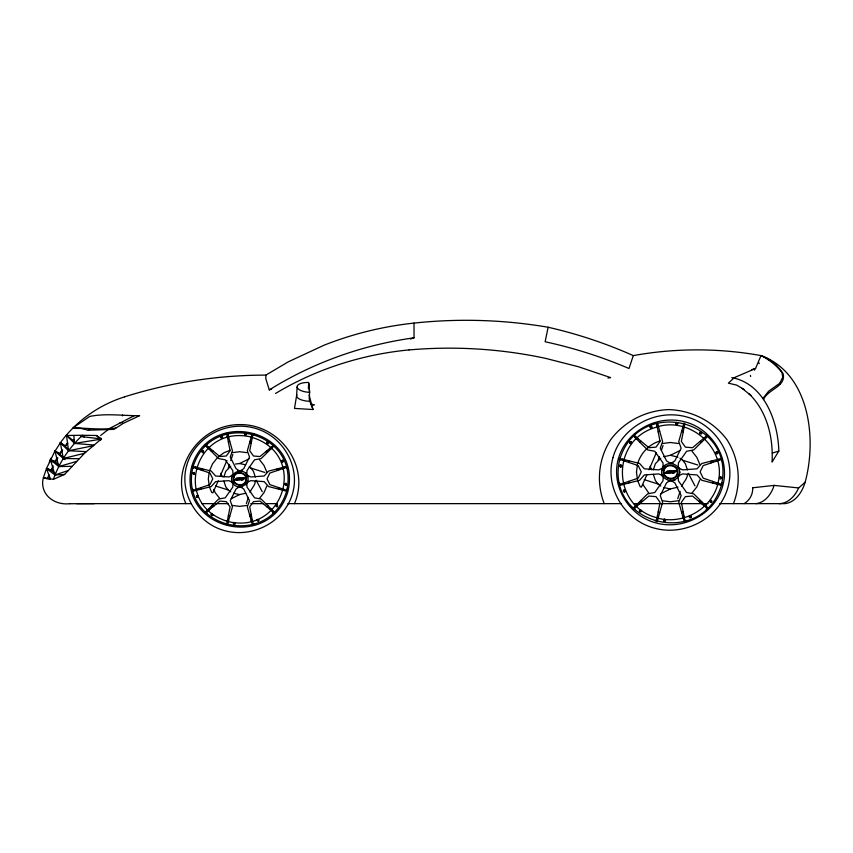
<?xml version="1.0" encoding="UTF-8"?>
<svg xmlns="http://www.w3.org/2000/svg" width="853" height="853" viewBox="0 0 853 853"><rect width="100%" height="100%" fill="white"/><g stroke="black" fill="none" stroke-linecap="round" stroke-linejoin="round"><path stroke-width="1.28" d="M748.923 393.723C767.06 411.05 773.404 437.653 772.072 462.049L778.821 451.056C778.085 421.489 764.267 383.605 731.778 377.602M297.121 386.995A12.081 4.894 3.5 0 0 309.66 392.337L308.679 382.485A12.081 4.894 3.5 0 0 297.121 386.995L296.577 395.931L294.477 408.416L313.008 409.536L309.106 395.046M308.359 388.52L308.669 383.498L309.586 392.721L309.212 399.001M233.05 482.809L232.762 487.116L225.224 497.832L218.656 499.058L205.147 512.333L207.087 513.421L206.778 511.96L219.775 501.106L226.322 501.639L230.075 506.885L226.887 523.241L225.437 523.699L227.378 524.787L232.453 506.799L230.267 500.668L236.057 488.972L239.757 486.573M246.741 474.833L247.029 470.525L254.567 459.81L261.135 458.583L273.952 445.991M663.271 476.219L662.962 480.879L654.784 492.512L647.672 493.834L633.022 508.228L635.122 509.401L634.792 507.823L648.877 496.051L655.989 496.627L660.051 502.321L656.597 520.053L655.019 520.554L657.13 521.737L662.632 502.225L660.265 495.572L666.545 482.883L670.554 480.292M678.124 467.561L678.434 462.891L686.612 451.269L693.724 449.936L708.374 435.552M209.209 472.498L208.313 479.045L209.209 485.592M223.881 477.04L225.757 471.282L230.779 466.218M255.314 481.049C255.41 485.645 251.113 488.353 250.078 492.49M637.447 464.821L636.455 472.125L637.447 479.439M653.334 469.95L655.36 463.712L660.808 458.221M680.033 471.986L678.775 476.56M687.411 474.311C687.529 479.205 682.997 482.126 681.814 486.477M717.842 483.459C727.428 449.36 691.037 416.733 657.898 426.649M684.799 423.728L681.344 441.459L685.407 447.143L692.519 447.718L706.615 435.947L706.273 434.369M633.278 355.605C605.918 343.386 577.364 333.907 548.148 327.253L545.131 341.754C573.866 348.003 601.994 356.938 629.024 368.507L633.278 355.605A359.518 359.518 0 0 1 760.983 355.594C809.582 373.358 817.078 438.527 805.136 482.212C802.332 491.776 795.785 502.182 785.091 503.643L719.836 503.643M207.087 444.221L206.778 445.682L219.775 456.536L226.322 456.003L230.075 450.757L226.887 434.401L225.437 433.942M635.122 434.369L634.792 435.947L648.877 447.718L655.989 447.143L660.051 441.459L656.597 423.728M294.477 503.643C310.535 466.431 279.891 424.176 240.173 424.602C200.455 424.176 169.811 466.431 185.869 503.643M733.452 503.643C741.609 482.531 739.188 458.914 727.055 439.828C713.289 421.329 691.815 410.41 668.827 409.589C645.838 410.41 624.364 421.329 610.599 439.828C598.465 458.914 596.044 482.531 604.201 503.643M252.147 433.772L247.327 450.842L249.524 456.973L243.723 468.681L240.034 471.069M683.989 423.035L678.764 441.555L681.142 448.198L674.851 460.887L670.842 463.478M228.295 468.073L229.532 464.373M230.768 460.673L232.826 454.51M246.368 503.579L248.426 497.416M658.121 460.225L659.348 456.558M661.395 450.427L663.037 445.522M677.719 498.738L680.172 491.381M48.941 474.524L47.448 478.949L43.396 477.669L46.488 468.489L55.008 450.992L60.147 453.604M48.962 479.429L49.741 477.136M53.44 479.322C59.166 462.497 69.477 447.345 82.474 435.286L96.442 435.478L101.55 438.751L84.49 453.284L64.593 474.449L53.44 479.322L43.396 477.669A19.331 19.331 0 0 0 43.045 487.02C45.433 499.048 58.537 505.264 69.935 503.643M805.136 482.212L798.675 487.948L774.119 485.4C771.549 493.791 765.397 502.513 756.057 503.643M744.2 389.586L736.779 385.14L728.377 383.168L734.337 377.602L755.545 368.507L760.983 355.605C769.171 359.657 776.571 365.361 782.03 372.718L782.723 377.282L779.717 383.285L768.617 391.228L762.849 398.5M209.38 471.187L212.504 463.861L217.483 457.571M218.261 480.74L212.898 492.853L211.779 492.533L209.38 486.903M220.298 475.974L226.909 460.46M231.408 476.731L232.272 474.694M248.212 481.103L245.952 484.888M266.786 486.114L263.972 492.703L259.504 498.365M637.617 463.605C640.859 452.932 649.336 444.072 660.105 440.926M646.947 474.673L641.424 487.106L640.219 486.754L637.617 480.655M649.026 469.779L656.341 452.644M699.855 479.802L696.805 486.946L691.954 493.087M717.682 484.685C710.794 509.71 682.731 524.808 657.898 518.187M49.325 462.326L51.212 458.008M51.169 470.408L53.131 465.909M55.178 473.394L51.415 470.504L52.865 467.167M798.675 487.948C795.177 495.742 788.289 503.601 779.098 503.643M54.827 461.846L57.055 457.72M59.22 465.311L55.498 462.187L57.823 457.901M65.318 445.831L60.382 442.782L54.464 451.994M60.264 452.794L61.608 450.747M59.315 454.99L62.632 449.936M59.763 443.741L59.678 443.688C75.459 421.521 98.671 405.047 124.559 396.858M64.999 446.194L67.622 442.846M68.933 449.957L65.308 446.418L67.76 443.283M662.44 467.412L663.933 465.514M763.51 399.577C767.764 389.096 786.466 386.857 783.086 373.593C778.075 366.118 771.197 359.401 762.603 356.213M100.633 435.478L109.6 428.419L134.347 415.635M287.152 489.11L286.011 490.091L269.836 484.6L267.032 478.821L269.836 473.042L286.011 467.551L287.152 468.532M619.449 460.737L620.685 459.66L638.236 465.621L641.275 471.89L638.236 478.149L620.685 484.109L619.449 483.043L619.449 485.4L639.611 480.282L644.346 474.95L658.804 473.895L663.122 475.963M710.933 502.044L711.402 500.668L709.941 500.956L710.933 502.044L711.573 501.489M273.013 445.682L260.016 456.536L253.458 456.003L249.716 450.757L252.893 434.401L254.354 433.942M236.995 480.111L239.832 477.851M242.668 477.851L239.832 480.111L235.897 480.111L237.283 478.981L234.17 480.111L236.995 477.851L245.493 477.851L242.668 480.111L241.25 480.111L242.668 478.981L241.25 478.981M667.558 473.287L670.629 470.835M673.699 470.835L670.629 473.287L666.374 473.287L667.867 472.061L664.487 473.287L667.558 470.835L676.77 470.835L673.699 473.287L672.164 473.287L673.699 472.061L672.164 472.061M72.59 428.398L80.768 428.398L88.211 430.211L90.023 428.846M218.4 456.877L223.955 452.751L230.118 450.267M115.709 428.057C101.475 430.029 87.294 428.153 73.187 427.748L89.672 416.435C106.188 413.087 122.96 415.88 139.625 415.667L123.29 423.355L113.939 429.368L88.211 430.211M124.559 396.837A470.238 470.238 0 0 1 265.848 375.117L288.378 361.779L324.14 345.166A344.313 344.313 0 0 1 414.004 323.095A487.98 487.98 0 0 1 548.148 327.243M265.848 375.085L265.848 378.849L269.292 389.896C298.39 371.727 330.111 357.855 363.101 348.482A351.297 325.942 -19.8 0 1 414.057 337.809L414.004 323.074M275.583 393.436C305.811 375.267 339.174 362.472 373.678 355.264A328.661 328.661 0 0 1 409.077 349.901M207.215 447.345L208.143 446.823M227.229 436.128L228.156 435.606M208.548 448.646L209.614 448.049M227.58 437.973L228.657 437.376M211.395 451.45L212.76 450.683M228.359 441.939L229.724 441.172M249.694 515.169L251.166 514.338M250.057 516.47L251.432 515.702M267.032 506.959L268.396 506.202M251.134 520.266L252.2 519.669M270.177 509.593L271.243 508.996M251.368 521.108L252.371 520.543M270.87 510.179L271.872 509.614M251.635 522.036L252.563 521.514M271.638 510.819L272.565 510.297M635.261 437.76L636.274 437.194M656.959 425.594L657.972 425.029M636.701 439.167L637.863 438.517M657.354 427.598L658.505 426.948M639.793 442.206L641.275 441.374M658.185 431.895L659.668 431.064M665.351 466.388L663.271 467.561L662.962 462.891L654.784 451.269L647.672 449.936L633.022 435.552M698.948 501.425L700.537 500.53M681.728 512.717L683.21 511.885M700.121 502.406L701.603 501.575M682.89 516.822L684.042 516.182M703.533 505.253L704.695 504.603M683.146 517.739L684.234 517.131M704.29 505.882L705.378 505.275M683.424 518.741L684.437 518.176M705.122 506.586L706.135 506.021M235.46 464.053L239.597 463.52L249.108 458.807M231.27 498.685L239.597 494.569L245.664 493.258M663.794 456.718L670.373 455.299L679.83 450.619M660.915 493.642L670.373 488.961L677.996 487.127M232.912 475.057L228.924 476.976L215.596 475.995L211.224 471.08L192.629 466.367L192.629 468.532L193.77 467.551L209.955 473.042L212.76 478.821L209.955 484.6L193.77 490.091L192.629 489.11L192.629 491.285L211.224 486.562L215.596 481.646L228.924 480.665L232.912 482.585M246.88 482.585L250.857 480.665L264.195 481.646L268.567 486.562L287.152 491.285M678.274 475.963L682.592 473.895L697.05 474.95L701.784 480.282L721.947 485.4L721.947 483.043L720.71 484.109L703.16 478.149L700.121 471.89L703.16 465.621L720.71 459.66L721.947 460.737L721.947 458.381L701.784 463.499L697.05 468.819L682.592 469.886L678.274 467.807M656.725 427.118C610.983 438.964 610.983 505.872 656.725 517.718M675.32 479.919L670.607 481.145L668.166 480.836M68.176 470.557L54.944 474.993L46.488 468.489L50.37 479.301M772.317 453.092L778.821 451.056M76.599 461.42L58.74 466.58L50.37 459.575L54.944 474.993L64.593 474.449M751.77 369.594L755.545 368.507M287.152 466.367L268.567 471.08L264.195 475.995L250.857 476.976L246.88 475.057C242.231 465.909 227.154 474.044 232.73 482.894C237.571 491.861 252.424 483.79 246.901 474.95M71.769 466.314L58.74 466.58L55.008 450.992L63.271 458.487L84.49 453.284M93.222 445.756L68.528 450.747L60.382 442.782L63.271 458.487L65.105 459.618M100.995 439.178L74.467 443.421L66.897 435.478L74.584 442.632M232.315 452.644L239.597 451.717L246.88 452.644M237.56 470.76L242.06 470.76M242.06 487.074L237.56 487.074M662.472 443.507L670.373 442.494L678.274 443.507M246.88 505.445L239.597 506.373L232.315 505.445M678.274 500.754L670.373 501.767L662.472 500.754M752.709 487.767L774.119 485.4M69.722 503.728L94.246 503.643M120.038 422.64L122.629 422.64M66.097 435.478L82.474 435.286L84.191 437.109M71.023 439.114L67.504 436.203M72.057 439.988L74.371 439.988M669.445 471.773L670.98 471.773L669.093 472.061M238.744 478.725L240.162 478.725L238.413 478.981M76.599 503.643L191.168 503.643M201.766 503.643L228.423 503.643M250.771 503.643L263.044 503.643M265.347 503.643L277.268 503.643M287.856 503.643L621.517 503.643M633.512 503.643L708.129 503.643M63.271 458.487L78.902 458.711M86.281 451.621L68.528 450.747L66.459 435.019M93.979 445.053L74.467 443.421L73.816 435.478M81.035 436.565L101.283 438.943M670.373 455.299L677.996 457.133M670.607 462.838L673.049 463.147M670.373 488.961L663.794 487.543M251.39 437.099C194.655 423.461 171.037 504.965 228.092 521.524C283.9 535.183 308.541 455.022 252.595 437.589M239.597 463.52L245.664 464.832M239.597 494.569L233.53 493.258M310.833 404.162L314.256 404.887L310.471 404.087M619.449 458.381L639.611 463.499L644.346 468.819L658.804 469.886L663.122 467.807L663.122 470.142M679.937 458.221L682.635 460.225L697.786 465.002M644.228 479.653L658.121 484.035L660.808 486.039M249.247 466.836L250.899 468.073L264.867 472.466M215.596 486.018L228.295 490.017L230.779 491.872M52.054 470.248L46.488 468.489L51.415 470.504M51.596 460.076L55.296 461.59M49.911 460.609L53.43 462.049M50.37 459.575L55.498 462.187M768.361 359.795L769.171 360.254M683.424 425.029L684.437 425.594M705.122 437.194L706.135 437.76M682.89 426.948L684.042 427.598M703.533 438.517L704.695 439.167M681.728 431.064L683.21 431.895M700.121 441.374L701.603 442.206M640.859 500.53L642.448 501.425M639.793 501.575L641.275 502.406M658.185 511.885L659.668 512.717M657.354 516.182L658.505 516.822M636.018 505.275L637.106 505.882M635.261 506.021L636.274 506.586M656.959 518.176L657.972 518.741M251.635 435.606L252.563 436.128M271.638 446.823L272.565 447.345M270.177 448.049L271.243 448.646M250.057 441.172L251.432 441.939M267.032 450.683L268.396 451.45M249.694 442.472L251.166 443.304M265.944 451.589L267.416 452.41M212.376 505.232L213.847 506.053M211.395 506.202L212.76 506.959M228.359 515.702L229.724 516.47M208.548 508.996L209.614 509.593M227.58 519.669L228.657 520.266M207.919 509.614L208.921 510.179M227.41 520.543L228.412 521.108M207.215 510.297L208.143 510.819M227.229 521.514L228.156 522.036M742.035 388.286L750.96 395.515M55.008 450.992L63.271 457.155M670.554 463.478L666.545 460.887L660.265 448.198L662.632 441.555L657.407 423.035M670.842 480.292L674.851 482.883L681.142 495.572L678.764 502.225L684.277 521.737L686.377 520.554L684.799 520.053L681.344 502.321L685.407 496.627L692.519 496.051L706.615 507.823L706.273 509.401L708.374 508.228L693.724 493.834L686.612 492.512L678.434 480.879L678.124 476.219M239.757 471.069L236.057 468.681L230.267 456.973L232.453 450.842L227.378 432.855M240.034 486.573L243.723 488.972L249.524 500.668L247.327 506.799L252.413 524.787L254.354 523.699L252.893 523.241L249.716 506.885L253.458 501.639L260.016 501.106L273.013 511.96L272.693 513.421L274.634 512.333L261.135 499.058L254.567 497.832L247.029 487.116L246.741 482.809M68.869 437.525L70.714 438.879M60.382 442.782L65.308 446.418M205.147 445.309L218.656 458.583L225.224 459.81L232.762 470.525L233.05 474.833M96.442 435.478L100.729 440.041M779.717 383.285L780.42 384.159M691.954 451.173L696.805 457.315L699.855 464.459M682.635 460.225L685.385 463.712L687.411 469.95M658.121 484.035L655.36 480.548L653.334 474.311M648.792 493.087L642.927 484.568M259.504 459.724L263.972 465.386L266.786 471.976M250.899 468.073L253.437 471.282L255.314 477.04M245.952 472.946L248.212 476.731M228.295 490.017L225.757 486.807L223.881 481.049M219.69 498.365L215.223 492.703L213.815 489.409M688.318 473.276L694.95 485.901M650.029 466.388L651.831 469.832M256.188 480.196L262.255 491.744M220.575 473.276L222.398 476.731M678.775 467.412L679.713 469.619M661.501 474.353L662.44 476.56M231.408 481.103L232.272 483.139M309.34 400.089L313.008 409.536M758.871 362.642L759.159 363.655M754.361 369.178L754.638 370.202M750.384 375.459L750.661 376.482M718.855 459.159L718.855 460.289M718.855 483.48L718.855 484.611M716.883 459.66L716.883 460.961M716.883 482.809L716.883 484.109M712.628 460.748L712.628 462.411M712.628 481.369L712.628 483.033M711.167 461.121L711.167 462.902M628.768 460.748L628.768 462.411M628.768 481.369L628.768 483.033M624.513 459.66L624.513 460.961M624.513 482.809L624.513 484.109M623.575 459.426L623.575 460.641M622.541 459.159L622.541 460.289M622.541 483.48L622.541 484.611M284.305 467.081L284.305 468.126M284.305 489.515L284.305 490.56M283.345 467.327L283.345 468.457M282.482 467.551L282.482 468.745M282.482 488.897L282.482 490.091M278.568 468.542L278.568 470.078M278.568 487.564L278.568 489.1M277.214 468.883L277.214 470.536M202.577 468.883L202.577 470.536M201.223 468.542L201.223 470.078M201.223 487.564L201.223 489.1M197.31 467.551L197.31 468.745M196.435 467.327L196.435 468.457M195.476 467.081L195.476 468.126M195.476 489.515L195.476 490.56M122.555 415.027L122.555 415.891M269.292 389.896A771.464 150.789 -19.8 0 1 271.68 388.979M410.421 339.036A771.464 150.789 -19.8 0 1 414.057 337.809M309.117 401.262A12.081 4.894 3.5 0 1 296.865 394.672M409.077 349.933A459.692 459.692 0 0 1 545.525 358.345L578.515 366.769L610.599 377.602A1373.629 1373.629 0 0 1 607.976 378.06M752.698 487.767A17.295 17.295 0 0 1 744.051 503.665M186.647 465.621C178.767 493.524 197.608 523.955 225.448 530.854C253.362 538.296 284.913 521.332 292.654 493.194C300.533 465.28 281.693 434.859 253.853 427.95C225.938 420.508 194.388 437.482 186.647 465.621M191.626 466.794C176.763 529.255 269.495 552.179 287.856 491.829C302.719 429.368 209.987 406.444 191.626 466.794M192.938 467.135C178.48 527.89 268.684 550.185 286.544 491.488C301.002 430.733 210.798 408.427 192.938 467.135M233.37 477.243C230.95 485.314 244.321 488.684 246.261 480.602C248.681 472.53 235.311 469.161 233.37 477.243M233.882 477.381C231.653 484.824 243.979 487.927 245.771 480.474C247.999 473.042 235.673 469.939 233.882 477.381M612.966 457.571C604.414 487.831 624.844 520.82 655.04 528.316C685.3 536.377 719.516 517.984 727.908 487.468C736.459 457.208 716.03 424.218 685.833 416.722C655.573 408.662 621.357 427.054 612.966 457.571M618.35 458.839C610.588 486.317 629.141 516.278 656.554 523.07C684.031 530.395 715.091 513.687 722.715 485.986C730.477 458.519 711.924 428.558 684.511 421.755C657.034 414.441 625.974 431.138 618.35 458.839M619.779 459.213C604.105 525.096 701.912 549.279 721.286 485.624C736.96 419.74 639.153 395.557 619.779 459.213M662.045 469.768C658.836 480.495 676.6 484.973 679.18 474.225C682.4 463.499 664.626 459.021 662.045 469.768M663.623 470.174C661 478.928 675.501 482.585 677.602 473.82C680.225 465.066 665.735 461.409 663.623 470.174M664.178 470.334C661.768 478.394 675.128 481.764 677.069 473.682C679.478 465.621 666.129 462.251 664.178 470.334M193.183 472.658L192.853 473.596L194.537 474.14L194.185 472.455L193.183 472.658M193.332 472.829L193.61 474.129L194.388 473.98L194.111 472.669L193.332 472.829M221.023 436.725L220.692 437.664L222.377 438.218L222.697 437.269L221.023 436.725M221.172 436.896L221.449 438.197L222.228 438.047L221.951 436.736L221.172 436.896M211.309 514.028L211.661 515.713L212.664 515.521L212.312 513.837L211.309 514.028M211.459 514.199L211.213 514.924L212.514 515.351L212.76 514.626L211.459 514.199M266.989 442.174L267.341 443.859L268.343 443.656L267.991 441.971L266.989 442.174M267.149 442.334L266.893 443.07L268.194 443.485L268.45 442.76L267.149 442.334M257.286 519.477L256.956 520.415L258.64 520.959L258.96 520.021L257.286 519.477M257.435 519.637L257.713 520.948L258.48 520.799L258.214 519.488L257.435 519.637M285.126 483.544L284.795 484.483L286.48 485.026L286.128 483.342L285.126 483.544M285.275 483.715L285.552 485.016L286.331 484.867L286.054 483.555L285.275 483.715M620.046 465.205L619.694 466.228L620.43 467.028L621.517 466.815L621.869 465.791L621.133 464.992L620.046 465.205M620.206 465.386L620.504 466.804L621.347 466.634L621.048 465.216L620.206 465.386M650.231 426.244L649.879 427.257L650.615 428.067L651.703 427.854L652.055 426.831L651.319 426.031L650.231 426.244M650.402 426.425L650.7 427.833L651.543 427.673L651.244 426.255L650.402 426.425M639.707 510.073L639.355 511.086L640.091 511.896L641.179 511.683L641.52 510.659L640.795 509.849L639.707 510.073M639.867 510.254L639.601 511.043L641.008 511.501L641.285 510.712L639.867 510.254M700.089 432.14L699.737 433.164L700.462 433.974L701.55 433.75L701.902 432.738L701.166 431.927L700.089 432.14M700.249 432.322L699.972 433.111L701.39 433.569L701.656 432.78L700.249 432.322M689.555 515.969L689.203 516.993L689.938 517.792L691.026 517.579L691.378 516.566L690.642 515.756L689.555 515.969M689.714 516.15L690.013 517.568L690.855 517.398L690.557 515.99L689.714 516.15M719.74 477.008L719.388 478.032L720.124 478.832L721.211 478.618L721.563 477.595L720.828 476.795L719.74 477.008M719.911 477.19L720.209 478.608L721.052 478.437L720.753 477.019L719.911 477.19M202.619 450.842L201.852 451.504L203.025 452.783L203.59 451.152L202.619 450.842M202.662 451.056L202.225 452.325L202.982 452.57L203.409 451.301L202.662 451.056M245.227 433.239L244.47 433.9L245.643 435.179L246.4 434.529L245.227 433.239M245.28 433.452L244.843 434.721L245.589 434.966L246.027 433.697L245.28 433.452M197.011 495.476L196.446 497.107L197.416 497.416L197.981 495.785L197.011 495.476M197.054 495.689L196.457 496.201L197.374 497.203L197.96 496.691L197.054 495.689M282.236 460.268L281.682 461.899L282.652 462.219L283.207 460.588L282.236 460.268M282.29 460.492L281.693 460.993L282.599 461.995L283.196 461.484L282.29 460.492M234.021 522.505L233.253 523.166L234.426 524.446L235.193 523.795L234.021 522.505M234.063 522.718L233.626 523.987L234.383 524.232L234.82 522.964L234.063 522.718M276.639 504.901L275.871 505.562L277.044 506.842L277.609 505.221L276.639 504.901M276.681 505.125L276.244 506.383L277.001 506.629L277.428 505.36L276.681 505.125M630.271 441.545L629.45 442.259L629.663 443.315L630.719 443.656L631.551 442.942L631.327 441.886L630.271 441.545M630.324 441.779L629.855 443.155L630.666 443.421L631.145 442.046L630.324 441.779M676.482 422.459L675.661 423.173L675.875 424.229L676.93 424.57L677.762 423.856L677.538 422.8L676.482 422.459M676.536 422.693L676.066 424.069L676.877 424.336L677.357 422.96L676.536 422.693M624.193 489.942L623.362 490.656L623.586 491.712L624.641 492.053L625.473 491.339L625.249 490.283L624.193 489.942M624.247 490.176L623.607 490.731L624.588 491.818L625.228 491.264L624.247 490.176M716.616 451.77L715.784 452.485L716.008 453.54L717.064 453.881L717.895 453.167L717.672 452.111L716.616 451.77M716.669 452.005L716.03 452.559L717.01 453.647L717.65 453.092L716.669 452.005M664.327 519.253L663.495 519.967L663.719 521.023L664.775 521.364L665.596 520.65L665.383 519.594L664.327 519.253M664.38 519.488L663.901 520.863L664.722 521.13L665.191 519.754L664.38 519.488M710.538 500.167L709.707 500.882L709.931 501.937L710.986 502.278L711.807 501.564L711.594 500.508L710.538 500.167M243.02 478.138L243.723 478.138L243.02 478.138M674.083 471.144L674.851 471.144L674.083 471.144"/></g></svg>
